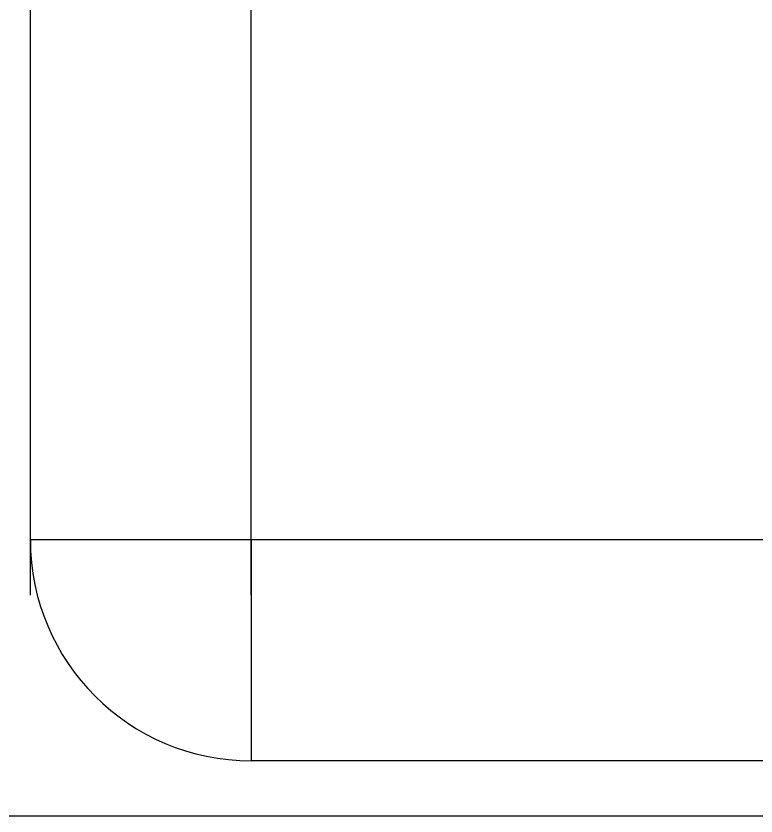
# Model space of a CAD drawing. Header units: centimetres. Extents: x 31 to 22766, y 238 to 3306.
# Drawn here: x 1807.3 to 1874.3, y 1192 to 1264.5 of the extents above; entities that cross this region are included whole.
import ezdxf
from ezdxf.xclip import XClip

# ---------------------------------------------------------------- set-up
doc = ezdxf.new("R2010")
doc.units = ezdxf.units.CM
doc.header["$XCLIPFRAME"] = 0
doc.layers.add('M-HVAC EMİŞ', color=6, linetype='Continuous')

# ---------------------------------------------------------------- blocks, each defined once
blk = doc.blocks.new('G$CCD2FF134')
at = {"layer": 'M-HVAC EMİŞ'}
for p, q in [((-1898.405, -1060), (-1898.405, -610.419)), ((-1878.405, -1060), (-1878.405, -610.419)), ((-1878.405, -1055), (-1898.405, -1055)), ((-1653.333, -1055), (-1878.405, -1055)), ((-1878.405, -1055), (-1878.405, -1075)), ((-1653.333, -1075), (-1878.405, -1075)), ((-1633.333, -1080), (-2182.5, -1080))]:
    blk.add_line(p, q, dxfattribs=at)
blk.add_arc((-1878.405, -1055), 20, 180, 270, dxfattribs=at)

msp = doc.modelspace()

# ---------------------------------------------------------------- block references
ref = msp.add_blockref('G$CCD2FF134', (3707.025, 2272.025))
XClip(ref).set_block_clipping_path([(-3470.0000000001, -1889.9999999982), (349.9999999999, 300.0000000019)])

doc.saveas('drawing.dxf')
